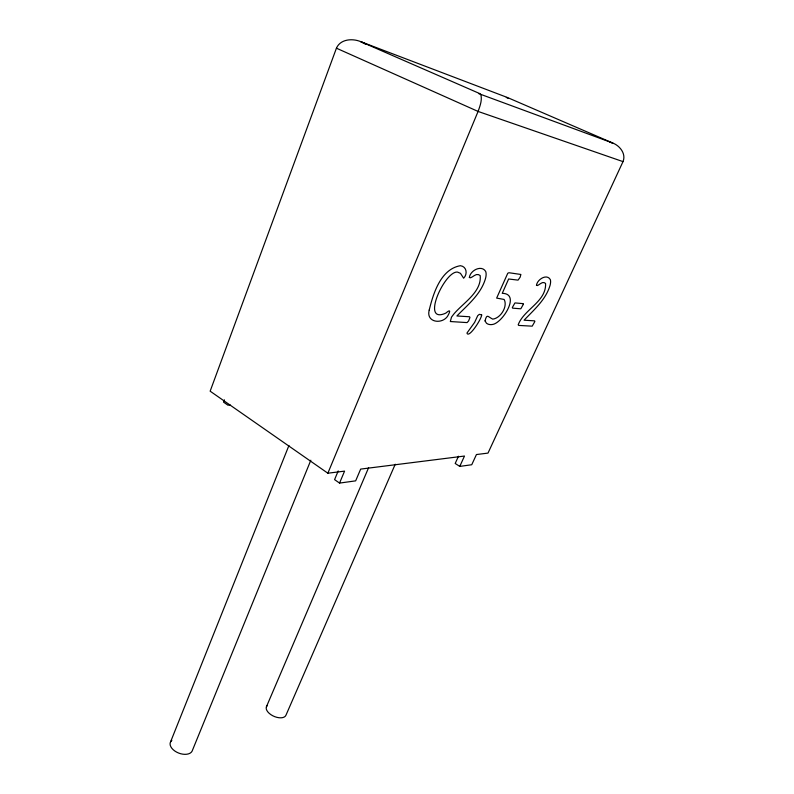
<?xml version="1.0" encoding="UTF-8"?>
<svg xmlns="http://www.w3.org/2000/svg" width="794" height="794" viewBox="0 0 794 794"><rect width="100%" height="100%" fill="white"/><g stroke="black" fill="none" stroke-linecap="round" stroke-linejoin="round"><path stroke-width="1.19" d="M458.485 456.222L455.19 463.468L459.766 466.406L471.745 464.738L476.44 454.545L488.002 453.096L623.002 161.619C626.277 153.857 619.935 145.848 612.869 143.079L507.426 97.513L360.863 41.705C352.645 38.201 340.408 38.926 336.428 48.196L210.152 391.184L327.862 473.214L344.576 471.12L339.544 483.089L334.582 479.626L338.214 470.931M224.404 399.839L223.551 402.131L227.888 405.158L230.32 405.059M170.601 741.814L288.937 445.484M310.831 460.222L192.098 751.154A11.741 7.047 21 0 1 176.645 752.136A11.741 7.047 21 0 1 171.851 740.365M327.862 473.214L478.077 111.438C479.963 106.198 482.246 100.471 480.906 94.843L479.983 93.692L360.863 41.705L365.607 44.226M266.447 706.71L368.615 467.666M395.233 464.232L285.979 715.166A10.65 5.796 24 0 1 272.749 715.761A10.65 5.796 24 0 1 267.36 705.469M459.766 466.406L464.49 456.044L360.665 469.095L355.662 480.856L339.544 483.089M478.643 93.583L612.869 143.079L609.663 142.126M506.294 97.414L508.229 98.406M623.002 161.619L478.077 111.438L336.428 48.196M485.045 320.905L486.484 323.237A32.832 14.62 -61.1 0 0 492.637 324.458C502.642 322.821 520.983 293.582 502.245 293.333L508.636 278.992L518.055 280.133L520.12 277.245L520.884 274.466L508.974 272.729L507.763 273.255L496.657 298.097L504.14 299.457C507.952 306.434 500.657 318.255 492.717 319.138C487.695 316.637 486.891 313.412 485.045 320.905M429.217 310.077C425.842 322.195 441.335 324.706 447.359 316.548C449.235 313.461 452.024 307.665 445.861 313.094C419.966 324.915 444.928 270.228 457.582 272.114L460.451 273.334L463.636 278.198C467.735 274.258 466.842 266.496 460.401 265.702C440.868 269.047 433.326 293.175 429.217 310.077M469.373 277.513C470.842 279.319 475.308 273.305 478.375 274.595L480.191 275.558C481.849 292.172 463.001 302.921 453.721 314.176L451.488 317.143L450.327 321.53L467.08 322.592L468.599 320.965L469.919 317.531L469.611 316.766L456.897 315.972C467.954 304.658 481.442 293.76 485.69 277.821A13.478 6.283 -61.4 0 0 485.66 271.399C481.462 264.561 470.157 270.496 469.373 277.513M481.68 314.94C481.372 319.426 468.579 338.82 466.941 333.083L474.623 322.404L477.72 315.655L479.358 314.335L481.68 314.94M536.466 285.314C537.568 286.952 541.498 281.513 544.108 282.604L545.577 283.458C546.421 301.72 523.871 309.323 518.174 324.825L518.74 325.421L532.208 326.165L534.848 321.55L534.63 320.865L524.08 320.2C534.005 309.789 545.786 299.715 550.044 285.443A12.307 5.181 -61.3 0 0 550.351 279.647C546.858 273.344 537.201 279.448 536.466 285.314M523.395 304.221L520.804 308.797L512.596 308.151L512.319 307.516L514.949 302.921L523.147 303.636L523.395 304.221"/></g></svg>
